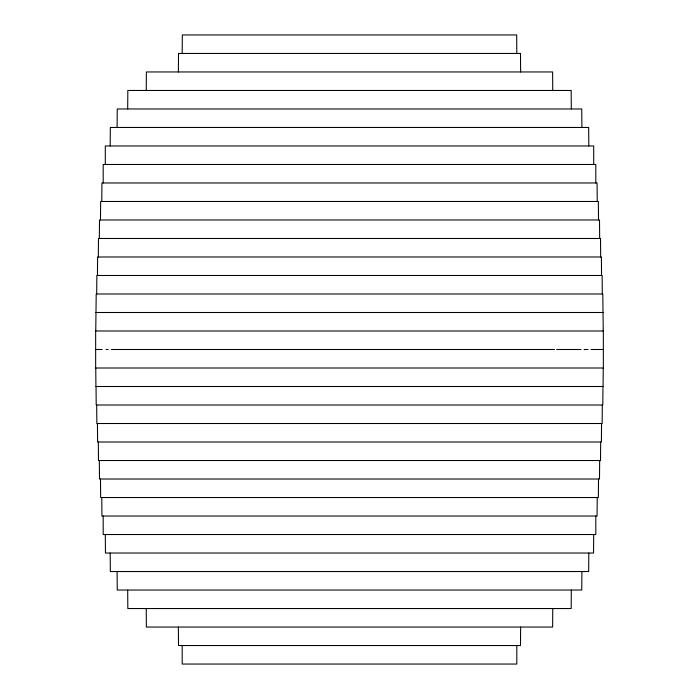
<?xml version="1.0" encoding="UTF-8"?>
<svg xmlns="http://www.w3.org/2000/svg" width="699" height="699" viewBox="0 0 699 699"><rect width="100%" height="100%" fill="white"/><g stroke="black" fill="none" stroke-linecap="round" stroke-linejoin="round"><path stroke-width="1.05" d="M127.681 108.965L127.83 90.459L571.17 90.459L571.319 108.965M146.248 90.459L146.379 71.953L552.621 71.953L552.752 90.459M178.376 71.953L178.516 53.456L520.484 53.456L520.624 71.953M182.194 53.456L182.325 34.95L516.675 34.95L516.806 53.456M520.624 627.047L520.484 645.544L178.516 645.544L178.376 627.047M552.752 608.541L552.621 627.047L146.379 627.047L146.248 608.541M571.319 590.035L571.17 608.541L127.83 608.541L127.681 590.035M95.754 330.994L96.209 293.991L602.791 293.991L603.246 330.994M96.689 293.991L96.855 275.485L602.145 275.485L602.311 293.991M97.441 275.485L97.607 256.987L601.393 256.987L601.559 275.485M98.323 256.987L98.489 238.481L600.511 238.481L600.677 256.987M99.328 238.481L99.503 219.975L599.497 219.975L599.672 238.481M100.481 219.975L100.647 201.478L598.353 201.478L598.519 219.975M101.766 201.478L101.932 182.972L597.068 182.972L597.234 201.478M110.18 145.969L110.337 127.463L588.663 127.463L588.82 145.969M117.1 127.463L117.257 108.965L581.743 108.965L581.9 127.463M581.9 571.537L581.743 590.035L117.257 590.035L117.1 571.537M588.82 553.031L588.663 571.537L110.337 571.537L110.18 553.031M593.704 534.525L593.538 553.031L105.462 553.031L105.296 534.525M597.234 497.522L597.068 516.028L101.932 516.028L101.766 497.522M598.519 479.025L598.353 497.522L100.647 497.522L100.481 479.025M599.672 460.519L599.497 479.025L99.503 479.025L99.328 460.519M600.677 442.013L600.511 460.519L98.489 460.519L98.323 442.013M601.559 423.515L601.393 442.013L97.607 442.013L97.441 423.515M602.311 405.009L602.145 423.515L96.855 423.515L96.689 405.009M602.966 386.503L602.791 405.009L96.209 405.009L96.034 386.503M603.246 368.006L603.08 386.503L95.92 386.503L95.754 368.006M95.92 312.497L603.08 312.497M95.492 349.5L102.141 349.5M106.082 349.5L108.196 349.5M111.368 349.5L554.587 349.5M556.736 349.5L581 349.5M584.084 349.5L588.095 349.5M591.022 349.5L603.508 349.5M595.81 182.972L595.81 164.475L103.19 164.475L103.19 182.972M595.81 516.028L595.81 534.525L103.19 534.525L103.19 516.028M593.704 164.475L593.704 145.969L105.296 145.969L105.296 164.475M516.806 645.544L516.806 664.05L182.194 664.05L182.194 645.544M603.342 330.994L95.658 330.994L95.658 368.006L603.342 368.006L603.342 330.994"/></g></svg>
